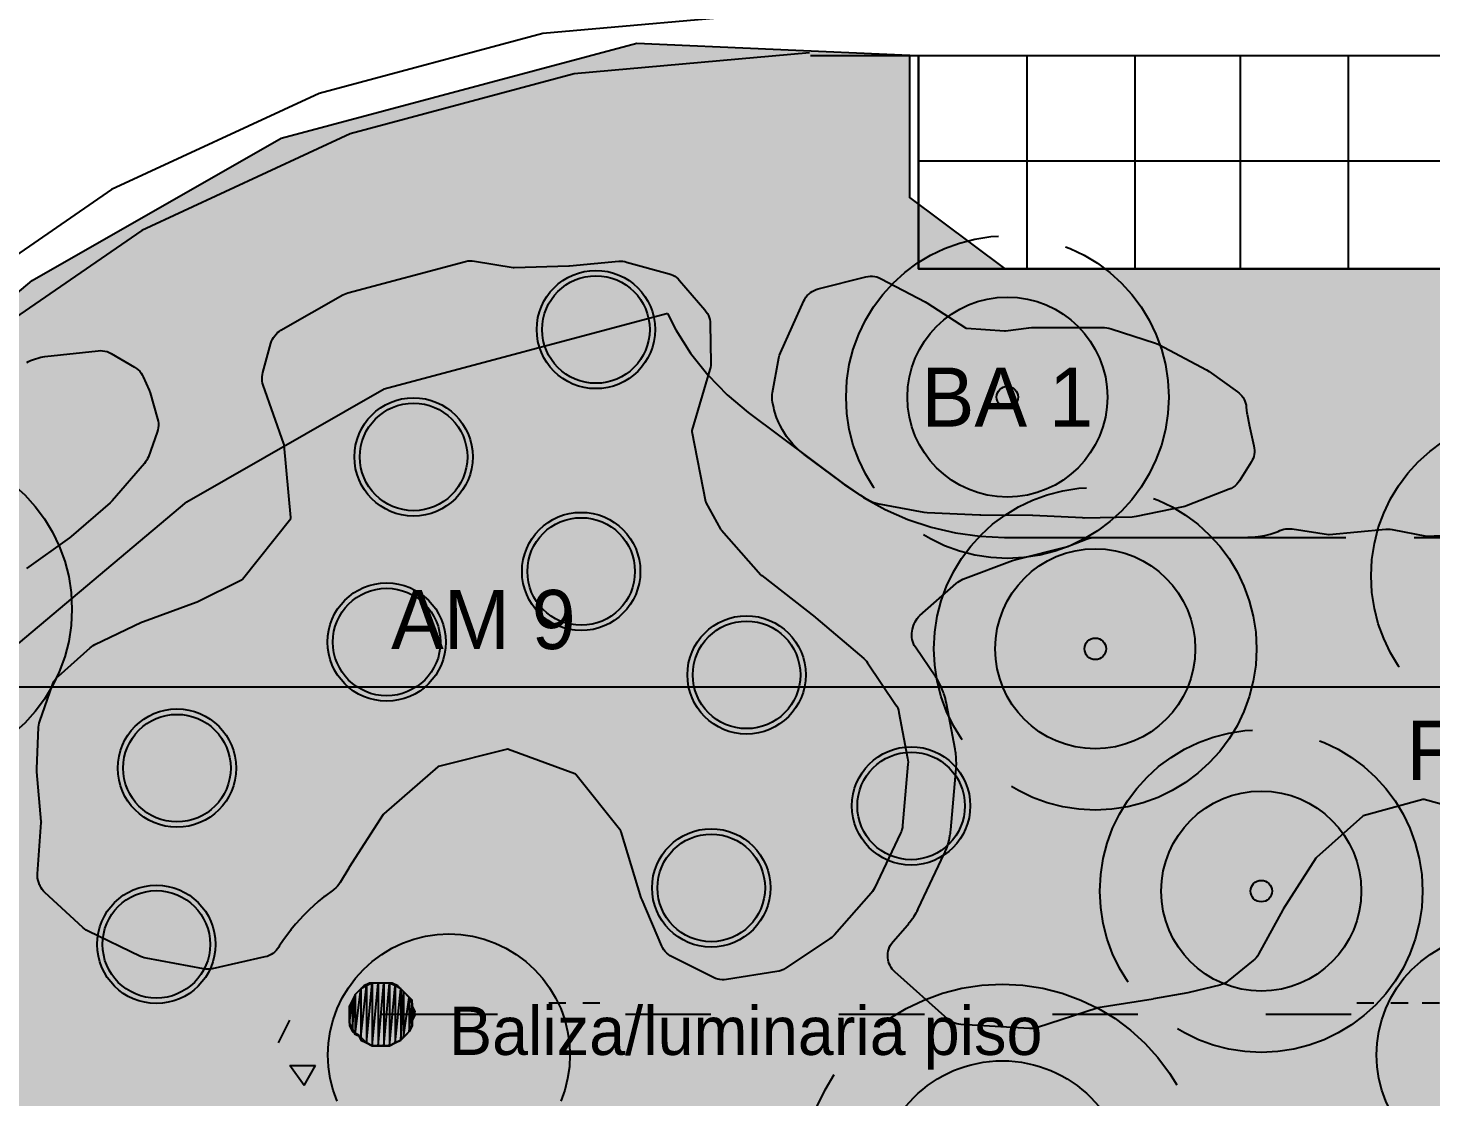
# Model space of a CAD drawing. Header units: metres. Extents: x 1 to 213, y 1 to 147.
# Drawn here: x 75.43 to 80.65, y 50.14 to 54.12 of the extents above; entities that cross this region are included whole.
import ezdxf
from ezdxf.enums import TextEntityAlignment as Align

# ---------------------------------------------------------------- set-up
doc = ezdxf.new("R2010")
doc.units = ezdxf.units.M
doc.linetypes.add('DASHED', pattern=[1.524, 1.27, -0.254])
for name, color, linetype in [('00-BASE-ARQUITECTURA', 8, 'Continuous'), ('PJ-ARBUSTOS', 82, 'Continuous'), ('PJ-COPA-ADULTA', 8, 'DASHED'), ('PJ-ETIQUETAS', 7, 'Continuous'), ('PJ-GRAVILLA', 42, 'Continuous'), ('PJ-HERBACEAS', 212, 'Continuous'), ('PJ-LIMITE-JARDIN', 7, 'Continuous'), ('PJ-MASAS', 92, 'Continuous'), ('PJ-MASAS-RELLENO', 92, 'Continuous'), ('PJ-PROTEGIDO', 30, 'DASHED'), ('PJ-RIEGO-SECTORES', 5, 'Continuous'), ('PJ-VISIBILIDAD', 1, 'DASHED')]:
    doc.layers.add(name, color=color, linetype=linetype)

# ---------------------------------------------------------------- blocks, each defined once
blk = doc.blocks.new('PJ_SC')
for radius in [0.465, 0.04]:
    blk.add_circle((0, 0), radius)
at = {"flags": 1}
for tag, p, height in [('CODIGO', (0.15, 0.15), 0.2), ('ESPECIE', (0.15, -0.1), 0.15), ('ZONA', (0.15, -0.3), 0.15)]:
    blk.add_attdef(tag, p, '', height=height, dxfattribs=at)
blk = doc.blocks.new('PJ_AM')
blk.add_circle((0, 0), 0.22)
at = {"flags": 1}
for tag, p, height in [('CODIGO', (0.15, 0.15), 0.2), ('ESPECIE', (0.15, -0.1), 0.15), ('ZONA', (0.15, -0.3), 0.15)]:
    blk.add_attdef(tag, p, '', height=height, dxfattribs=at)
blk = doc.blocks.new('PJ_FL')
for radius in [0.372, 0.04]:
    blk.add_circle((0, 0), radius)
at = {"flags": 1}
for tag, p, height in [('CODIGO', (0.15, 0.15), 0.2), ('ESPECIE', (0.15, -0.1), 0.15), ('ZONA', (0.15, -0.3), 0.15)]:
    blk.add_attdef(tag, p, '', height=height, dxfattribs=at)
blk = doc.blocks.new('PJ_BA')
for radius in [0.372, 0.04]:
    blk.add_circle((0, 0), radius)
at = {"flags": 1}
for tag, p, height in [('CODIGO', (0.15, 0.15), 0.2), ('ESPECIE', (0.15, -0.1), 0.15), ('ZONA', (0.15, -0.3), 0.15)]:
    blk.add_attdef(tag, p, '', height=height, dxfattribs=at)

msp = doc.modelspace()

# ---------------------------------------------------------------- hatches: boundary and pattern name
at = {"layer": 'PJ-GRAVILLA'}
h = msp.add_hatch(dxfattribs=at)
h.set_pattern_fill('GRAVEL', scale=0.03)
h.paths.add_polyline_path([(77.6993, 54.0632), (78.7135, 54.0191), (78.7135, 53.4899), (79.0663, 53.2253), (90.7961, 53.2253), (91.1489, 53.4899), (91.1489, 54.0191), (92.1631, 54.0632), (94.1034, 54.0632), (95.6468, 53.6663), (97.0579, 52.6962), (98.1163, 51.3291), (101.2913, 42.642), (101.0708, 42.4656), (70.5996, 42.4656), (70.5555, 42.8184), (70.8201, 43.568), (73.8187, 51.3732), (74.6125, 52.4757), (75.4503, 53.1812), (76.3764, 53.7104), (77.6993, 54.0632)])
at = {"layer": 'PJ-MASAS-RELLENO'}
for points in [[(75.4974, 50.904), (75.4921, 50.9095), (75.4872, 50.9154), (75.483, 50.9218), (75.4794, 50.9285), (75.4771, 50.9333), (75.474, 50.941), (75.4717, 50.9489), (75.4702, 50.957), (75.4695, 50.9652), (75.4697, 50.9734), (75.4838, 51.165), (75.4839, 51.1666), (75.4838, 51.1682), (75.4676, 51.3535), (75.4674, 51.3637), (75.4738, 51.5187), (75.4745, 51.5266), (75.476, 51.5344), (75.4782, 51.5419), (75.5254, 51.6762), (75.5284, 51.6837), (75.5322, 51.6908), (75.5367, 51.6975), (75.5419, 51.7038), (75.5477, 51.7094), (75.665, 51.8138), (75.6707, 51.8185), (75.6769, 51.8226), (75.6835, 51.8261), (75.8567, 51.9095), (75.864, 51.9126), (76.0593, 51.9837), (76.0633, 51.9854), (76.2286, 52.0671), (76.2305, 52.0682), (76.232, 52.0698), (76.4114, 52.2957), (76.4125, 52.2972), (76.4124, 52.2991), (76.3872, 52.5682), (76.3868, 52.5706), (76.3861, 52.573), (76.3094, 52.7908), (76.3071, 52.7986), (76.3056, 52.8065), (76.3049, 52.8146), (76.305, 52.8227), (76.306, 52.8308), (76.3077, 52.8387), (76.3379, 52.9476), (76.3403, 52.955), (76.3435, 52.9622), (76.3473, 52.969), (76.3518, 52.9754), (76.3569, 52.9813), (76.3626, 52.9867), (76.3687, 52.9915), (76.3753, 52.9957), (76.6049, 53.1269), (76.6111, 53.1301), (76.6174, 53.1327), (76.624, 53.1348), (77.0615, 53.2514), (77.0698, 53.2532), (77.0782, 53.254), (77.0867, 53.254), (77.0951, 53.2531), (77.2383, 53.2294), (77.2402, 53.2292), (77.2422, 53.2292), (77.4455, 53.235), (77.448, 53.2352), (77.6323, 53.252), (77.6395, 53.2523), (77.6467, 53.252), (77.6539, 53.251), (77.6609, 53.2494), (77.8186, 53.2057), (77.826, 53.2032), (77.8332, 53.2), (77.84, 53.1962), (77.8465, 53.1916), (77.8524, 53.1865), (77.8578, 53.1808), (77.9523, 53.071), (77.9572, 53.0647), (77.9614, 53.058), (77.965, 53.0509), (77.9678, 53.0434), (77.9699, 53.0358), (77.9712, 53.0279), (77.9717, 53.02), (77.9738, 52.8728), (77.9735, 52.8647), (77.9724, 52.8568), (77.9705, 52.849), (77.9037, 52.6228), (77.9032, 52.6209), (77.9035, 52.619), (77.9544, 52.3587), (77.9549, 52.3567), (77.9559, 52.3548), (78.0106, 52.2558), (78.0118, 52.2539), (78.0132, 52.2522), (78.1606, 52.0857), (78.1619, 52.0844), (78.1633, 52.0832), (78.362, 51.9288), (78.3648, 51.9265), (78.5429, 51.7747), (78.5482, 51.7697), (78.553, 51.7643), (78.5573, 51.7585), (78.6614, 51.604), (78.6656, 51.5971), (78.6691, 51.5897), (78.6718, 51.5821), (78.6737, 51.5742), (78.7061, 51.4034), (78.7071, 51.3962), (78.7075, 51.3889), (78.7072, 51.3816), (78.6875, 51.1529), (78.6865, 51.1458), (78.685, 51.1389), (78.6828, 51.1321), (78.68, 51.1255), (78.5825, 50.9203), (78.579, 50.9138), (78.5749, 50.9076), (78.5703, 50.9018), (78.434, 50.7468), (78.4292, 50.7418), (78.4239, 50.7371), (78.4182, 50.733), (78.2514, 50.6223), (78.244, 50.6179), (78.2361, 50.6144), (78.2279, 50.6117), (78.2195, 50.6099), (78.0322, 50.5807), (78.024, 50.5799), (78.0158, 50.5799), (78.0076, 50.5807), (77.9996, 50.5824), (77.9918, 50.5848), (77.9842, 50.5881), (77.8299, 50.6648), (77.8229, 50.6688), (77.8163, 50.6734), (77.8102, 50.6786), (77.8047, 50.6845), (77.7998, 50.6908), (77.7955, 50.6977), (77.792, 50.7049), (77.7182, 50.8765), (77.7152, 50.8848), (77.6405, 51.1299), (77.6398, 51.1316), (77.6388, 51.1331), (77.4715, 51.3435), (77.4703, 51.3449), (77.4686, 51.3456), (77.2211, 51.4366), (77.2193, 51.4372), (77.2173, 51.4368), (76.9613, 51.3729), (76.9596, 51.3724), (76.9581, 51.3712), (76.7579, 51.197), (76.7565, 51.1957), (76.7554, 51.1941), (76.6281, 50.996), (76.6273, 50.9947), (76.5955, 50.9409), (76.5909, 50.9338), (76.5854, 50.9273), (76.5794, 50.9213), (76.5727, 50.9161), (76.5705, 50.9145), (76.5366, 50.8894), (76.5351, 50.8882), (76.5138, 50.8708), (76.5123, 50.8695), (76.4811, 50.8411), (76.4796, 50.8398), (76.4602, 50.8204), (76.4589, 50.8189), (76.4305, 50.7877), (76.4292, 50.7862), (76.4118, 50.7649), (76.4106, 50.7634), (76.3855, 50.7295), (76.3843, 50.7279), (76.3691, 50.7051), (76.368, 50.7034), (76.3668, 50.7014), (76.3623, 50.6947), (76.3571, 50.6885), (76.3514, 50.6828), (76.345, 50.6777), (76.3382, 50.6733), (76.331, 50.6696), (76.3234, 50.6666), (76.3156, 50.6645), (76.119, 50.6207), (76.1111, 50.6193), (76.103, 50.6188), (76.095, 50.6191), (76.087, 50.6201), (75.8733, 50.6599), (75.8665, 50.6615), (75.8598, 50.6637), (75.8533, 50.6664), (75.6578, 50.7605), (75.6508, 50.7643), (75.6442, 50.7688), (75.6381, 50.7739), (75.4974, 50.904)], [(78.5506, 53.1943), (78.5588, 53.1959), (78.5672, 53.1967), (78.5756, 53.1965), (78.5839, 53.1955), (78.5921, 53.1937), (78.6001, 53.191), (78.6077, 53.1874), (78.7716, 53.1007), (78.7775, 53.0973), (78.9217, 53.0044), (78.9234, 53.0034), (78.9254, 53.0032), (79.0658, 52.9929), (79.0679, 52.9928), (79.0699, 52.993), (79.1565, 53.0046), (79.1671, 53.0053), (79.4383, 53.0053), (79.4467, 53.0049), (79.455, 53.0036), (79.4631, 53.0014), (79.628, 52.9476), (79.6343, 52.9453), (79.6405, 52.9423), (79.8183, 52.8486), (79.8279, 52.8427), (79.933, 52.7668), (79.9389, 52.7621), (79.9443, 52.7569), (79.9492, 52.7512), (79.9536, 52.745), (79.9573, 52.7385), (79.9605, 52.7316), (79.9629, 52.7245), (79.9647, 52.7171), (79.9658, 52.7097), (79.9679, 52.6876), (79.9685, 52.6838), (79.976, 52.6454), (79.9763, 52.6443), (79.9942, 52.5652), (79.9956, 52.5575), (79.9961, 52.5497), (79.996, 52.5418), (79.995, 52.534), (79.9933, 52.5264), (79.9909, 52.5189), (79.9877, 52.5118), (79.9839, 52.5049), (79.9405, 52.4358), (79.9356, 52.4289), (79.93, 52.4225), (79.9237, 52.4168), (79.9169, 52.4117), (79.9096, 52.4074), (79.9019, 52.4039), (79.7439, 52.3421), (79.7375, 52.3399), (79.7309, 52.3382), (79.5559, 52.3022), (79.5487, 52.3011), (79.5413, 52.3006), (79.3627, 52.2972), (79.357, 52.2973), (79.1719, 52.307), (79.17, 52.307), (78.9783, 52.3076), (78.9749, 52.3077), (78.7785, 52.3165), (78.7675, 52.3177), (78.5936, 52.3499), (78.5852, 52.3519), (78.5771, 52.3549), (78.5694, 52.3586), (78.5559, 52.366), (78.5528, 52.3679), (78.5324, 52.3804), (78.5293, 52.3824), (78.4727, 52.4209), (78.4712, 52.422), (78.4615, 52.4289), (78.46, 52.43), (78.3214, 52.534), (78.3183, 52.5364), (78.3003, 52.5514), (78.2945, 52.5566), (78.2794, 52.5719), (78.2742, 52.5777), (78.2607, 52.5943), (78.256, 52.6006), (78.2442, 52.6185), (78.2402, 52.6252), (78.2301, 52.6442), (78.2268, 52.6512), (78.2186, 52.6711), (78.216, 52.6784), (78.2098, 52.699), (78.2079, 52.7066), (78.2038, 52.7276), (78.2026, 52.7354), (78.202, 52.7415), (78.2017, 52.7489), (78.202, 52.7564), (78.203, 52.7637), (78.2269, 52.8933), (78.2292, 52.9027), (78.2327, 52.9118), (78.3199, 53.1046), (78.3236, 53.1117), (78.3279, 53.1184), (78.3329, 53.1246), (78.3384, 53.1303), (78.3446, 53.1354), (78.3511, 53.1399), (78.3581, 53.1437), (78.3655, 53.1468), (78.3731, 53.1492), (78.5506, 53.1943)], [(74.3953, 51.4461), (74.3921, 51.453), (74.3895, 51.4601), (74.3877, 51.4674), (74.3865, 51.4749), (74.3861, 51.4824), (74.3863, 51.49), (74.3873, 51.4975), (74.389, 51.5049), (74.3914, 51.5121), (74.3944, 51.519), (74.4596, 51.65), (74.4633, 51.6565), (74.4675, 51.6627), (74.5845, 51.8165), (74.585, 51.8173), (74.7016, 51.9786), (74.7025, 51.9799), (74.7033, 51.9814), (74.7927, 52.162), (74.7934, 52.1634), (74.883, 52.3636), (74.8856, 52.3688), (74.9265, 52.4451), (74.9304, 52.4516), (74.9349, 52.4577), (74.9399, 52.4634), (74.9455, 52.4685), (75.423, 52.8706), (75.4295, 52.8756), (75.4365, 52.8798), (75.4438, 52.8833), (75.4515, 52.886), (75.4818, 52.8952), (75.489, 52.897), (75.4963, 52.8981), (75.6948, 52.9196), (75.7033, 52.9201), (75.7117, 52.9196), (75.7201, 52.9183), (75.7283, 52.9161), (75.7362, 52.913), (75.7438, 52.9091), (75.8304, 52.8585), (75.8373, 52.8539), (75.8438, 52.8487), (75.8497, 52.8428), (75.8549, 52.8363), (75.8594, 52.8293), (75.8632, 52.8218), (75.8849, 52.7727), (75.8886, 52.7626), (75.9165, 52.666), (75.9184, 52.6578), (75.9195, 52.6495), (75.9196, 52.6412), (75.9189, 52.6328), (75.9174, 52.6246), (75.9149, 52.6166), (75.882, 52.5253), (75.8792, 52.5185), (75.8758, 52.5121), (75.8718, 52.506), (75.8673, 52.5002), (75.7479, 52.3615), (75.7439, 52.3571), (75.7395, 52.3531), (75.5945, 52.2279), (75.5887, 52.2234), (75.4287, 52.109), (75.4265, 52.1073), (75.2739, 51.981), (75.2727, 51.9799), (75.2717, 51.9784), (75.1629, 51.7933), (75.1619, 51.7915), (75.1614, 51.7895), (75.1138, 51.58), (75.1135, 51.5785), (75.1133, 51.5769), (75.1065, 51.4712), (75.1057, 51.4638), (75.1041, 51.4565), (75.102, 51.4494), (75.0991, 51.4425), (75.0956, 51.4359), (75.0916, 51.4297), (75.0703, 51.4001), (75.0692, 51.3985), (75.067, 51.3952), (75.0661, 51.3935), (75.0687, 51.3907), (75.0687, 51.3907), (75.0688, 51.3905), (75.0739, 51.3844), (75.0783, 51.3777), (75.082, 51.3707), (75.085, 51.3633), (75.0873, 51.3556), (75.0888, 51.3478), (75.0895, 51.3398), (75.0894, 51.3318), (75.0885, 51.3239), (75.06, 51.1496), (75.0583, 51.1418), (75.0559, 51.1343), (75.0527, 51.127), (75.0489, 51.1201), (75.0443, 51.1136), (75.0392, 51.1076), (75.0335, 51.1021), (75.0272, 51.0972), (75.0205, 51.093), (75.0135, 51.0894), (74.8276, 51.0069), (74.82, 51.004), (74.8122, 51.0018), (74.8042, 51.0005), (74.7961, 51), (74.788, 51.0003), (74.78, 51.0014), (74.7721, 51.0034), (74.7645, 51.0061), (74.7464, 51.0136), (74.7446, 51.0143), (74.7198, 51.0231), (74.7126, 51.0261), (74.7058, 51.0298), (74.6993, 51.0341), (74.6933, 51.039), (74.6877, 51.0445), (74.6828, 51.0504), (74.6784, 51.0569), (74.6747, 51.0637), (74.6717, 51.0709), (74.5698, 51.348), (74.5691, 51.3497), (74.5672, 51.3497), (74.4991, 51.3469), (74.4909, 51.347), (74.4828, 51.3479), (74.4748, 51.3497), (74.467, 51.3522), (74.4595, 51.3556), (74.4524, 51.3597), (74.4457, 51.3645), (74.4396, 51.3699), (74.4341, 51.376), (74.4292, 51.3825), (74.425, 51.3896), (74.3953, 51.4461)], [(78.7282, 51.8968), (78.7306, 51.904), (78.7337, 51.9109), (78.7374, 51.9174), (78.7417, 51.9236), (78.7466, 51.9294), (78.752, 51.9347), (78.8868, 52.0542), (78.8924, 52.0587), (78.8984, 52.0628), (78.9048, 52.0662), (78.9114, 52.0691), (79.0959, 52.1391), (79.1048, 52.1419), (79.302, 52.1914), (79.307, 52.1931), (79.3739, 52.2197), (79.381, 52.2221), (79.3884, 52.2239), (79.3959, 52.225), (79.4034, 52.2253), (79.9708, 52.2253), (79.9727, 52.2254), (79.9982, 52.2266), (80.0019, 52.2269), (80.0263, 52.2304), (80.03, 52.2311), (80.0539, 52.2369), (80.0576, 52.238), (80.0808, 52.246), (80.0843, 52.2474), (80.0909, 52.2503), (80.098, 52.2532), (80.1054, 52.2553), (80.113, 52.2567), (80.1206, 52.2574), (80.1283, 52.2574), (80.136, 52.2566), (80.2709, 52.236), (80.2725, 52.2359), (80.2741, 52.236), (80.4849, 52.256), (80.4926, 52.2563), (80.5004, 52.256), (80.5081, 52.2548), (80.6364, 52.2293), (80.638, 52.2291), (80.6397, 52.2291), (80.7863, 52.2372), (80.7882, 52.2374), (80.7899, 52.238), (80.9876, 52.3066), (80.9906, 52.3078), (81.1851, 52.3935), (81.1954, 52.3973), (81.3824, 52.4506), (81.3911, 52.4525), (81.4001, 52.4535), (81.5877, 52.4633), (81.5964, 52.4633), (81.7865, 52.4525), (81.795, 52.4516), (81.9709, 52.4225), (81.9782, 52.4209), (81.9854, 52.4186), (82.1814, 52.3464), (82.1829, 52.346), (82.1844, 52.3456), (82.2649, 52.3295), (82.2722, 52.3277), (82.2792, 52.3252), (82.286, 52.3221), (82.2924, 52.3183), (82.2985, 52.314), (82.3042, 52.3092), (82.3074, 52.3061), (82.3261, 52.2901), (82.3291, 52.2877), (82.3492, 52.2735), (82.3523, 52.2715), (82.3737, 52.2592), (82.3771, 52.2575), (82.3995, 52.2474), (82.403, 52.246), (82.4262, 52.238), (82.4299, 52.2369), (82.4538, 52.2311), (82.4575, 52.2304), (82.4819, 52.2269), (82.4856, 52.2266), (82.5111, 52.2254), (82.513, 52.2253), (82.9196, 52.2253), (82.9272, 52.225), (82.9348, 52.2239), (82.9423, 52.222), (82.9495, 52.2195), (82.9565, 52.2163), (82.9631, 52.2124), (82.9694, 52.2079), (82.9751, 52.2029), (82.9804, 52.1973), (82.9851, 52.1912), (82.9892, 52.1847), (82.9927, 52.1779), (82.9954, 52.1707), (83.0625, 51.9704), (83.0645, 51.963), (83.0659, 51.9555), (83.0665, 51.9479), (83.0665, 51.9403), (83.0656, 51.9327), (83.0641, 51.9252), (83.0139, 51.7283), (83.0118, 51.7214), (83.0091, 51.7147), (83.0058, 51.7082), (83.0019, 51.7021), (82.9155, 51.5789), (82.9141, 51.5767), (82.8524, 51.4751), (82.8521, 51.4745), (82.7677, 51.3301), (82.7661, 51.3275), (82.6574, 51.1567), (82.6507, 51.1477), (82.5275, 51.0036), (82.5221, 50.9979), (82.5161, 50.9927), (82.3664, 50.875), (82.3618, 50.8716), (82.2168, 50.7737), (82.2095, 50.7693), (82.0731, 50.6969), (82.0644, 50.6929), (81.8946, 50.6273), (81.886, 50.6245), (81.8772, 50.6228), (81.8683, 50.622), (81.6335, 50.6145), (81.6263, 50.6146), (81.6192, 50.6153), (81.6122, 50.6166), (81.6054, 50.6186), (81.6042, 50.619), (81.5971, 50.6218), (81.5904, 50.6252), (81.584, 50.6292), (81.578, 50.6338), (81.5725, 50.6389), (81.5675, 50.6446), (81.563, 50.6506), (81.5591, 50.6571), (81.5546, 50.6655), (81.5537, 50.6672), (81.532, 50.7034), (81.5309, 50.7051), (81.5157, 50.7279), (81.5145, 50.7295), (81.4894, 50.7634), (81.4882, 50.7649), (81.4708, 50.7862), (81.4695, 50.7877), (81.4411, 50.8189), (81.4398, 50.8204), (81.4204, 50.8398), (81.4189, 50.8411), (81.3877, 50.8695), (81.3862, 50.8708), (81.3649, 50.8882), (81.3634, 50.8894), (81.3295, 50.9145), (81.3279, 50.9157), (81.3051, 50.9309), (81.3034, 50.932), (81.2672, 50.9537), (81.2655, 50.9546), (81.2413, 50.9676), (81.2395, 50.9685), (81.2014, 50.9865), (81.1996, 50.9873), (81.1742, 50.9978), (81.1724, 50.9985), (81.1326, 51.0128), (81.1308, 51.0134), (81.1045, 51.0213), (81.1026, 51.0219), (81.0616, 51.0321), (81.0597, 51.0326), (81.0491, 51.0347), (81.0411, 51.0367), (81.0334, 51.0395), (81.026, 51.0431), (81.019, 51.0475), (81.0125, 51.0526), (80.8591, 51.1849), (80.8578, 51.186), (80.8561, 51.1865), (80.6267, 51.2499), (80.6246, 51.2504), (80.6225, 51.2499), (80.4006, 51.1891), (80.3988, 51.1885), (80.3974, 51.1874), (80.227, 51.0344), (80.2258, 51.0332), (80.2248, 51.0317), (80.1028, 50.8426), (80.1013, 50.8401), (80.0112, 50.6746), (80.0072, 50.6679), (80.0025, 50.6617), (79.9972, 50.6559), (79.9914, 50.6507), (79.8985, 50.5753), (79.8928, 50.5711), (79.8868, 50.5674), (79.8804, 50.5642), (79.8739, 50.5617), (79.8671, 50.5597), (79.7529, 50.5318), (79.7478, 50.5308), (79.6206, 50.5083), (79.6194, 50.5081), (79.4138, 50.475), (79.4122, 50.4747), (79.4107, 50.4743), (79.1885, 50.4018), (79.1813, 50.3998), (79.1739, 50.3985), (79.1664, 50.3979), (79.159, 50.3979), (78.9036, 50.4132), (78.896, 50.414), (78.8885, 50.4155), (78.8812, 50.4178), (78.8741, 50.4207), (78.8673, 50.4243), (78.861, 50.4286), (78.855, 50.4334), (78.6588, 50.6089), (78.6536, 50.6141), (78.6488, 50.6197), (78.6446, 50.6257), (78.6409, 50.6322), (78.6379, 50.6389), (78.6354, 50.6459), (78.6337, 50.653), (78.6335, 50.6538), (78.6324, 50.6618), (78.632, 50.67), (78.6325, 50.6781), (78.6338, 50.6861), (78.6359, 50.694), (78.6388, 50.7016), (78.6425, 50.7088), (78.6469, 50.7157), (78.6519, 50.7221), (78.7052, 50.7826), (78.7058, 50.7833), (78.7106, 50.789), (78.7111, 50.7897), (78.7149, 50.7944), (78.716, 50.7959), (78.7247, 50.8078), (78.7258, 50.8094), (78.7288, 50.814), (78.7298, 50.8156), (78.7374, 50.8283), (78.7383, 50.8299), (78.7411, 50.8352), (78.7415, 50.836), (78.7449, 50.8426), (78.7453, 50.8435), (78.8424, 51.0478), (78.8428, 51.0486), (78.8457, 51.0551), (78.846, 51.0559), (78.8483, 51.0613), (78.849, 51.063), (78.8539, 51.0764), (78.8545, 51.0781), (78.8561, 51.0832), (78.8566, 51.0849), (78.8604, 51.0987), (78.8608, 51.1004), (78.862, 51.1057), (78.8623, 51.1074), (78.8648, 51.1215), (78.8651, 51.1233), (78.8659, 51.129), (78.866, 51.1299), (78.8667, 51.137), (78.8668, 51.1379), (78.8865, 51.3657), (78.8865, 51.3666), (78.887, 51.3739), (78.887, 51.3748), (78.8873, 51.3807), (78.8873, 51.3826), (78.8872, 51.3971), (78.8872, 51.3989), (78.8869, 51.4044), (78.8868, 51.4062), (78.8854, 51.4207), (78.8852, 51.4225), (78.8843, 51.4284), (78.8842, 51.4293), (78.883, 51.4365), (78.8828, 51.4374), (78.8507, 51.6072), (78.8505, 51.6082), (78.8487, 51.6161), (78.8485, 51.6171), (78.847, 51.6235), (78.8464, 51.6255), (78.8418, 51.641), (78.8412, 51.643), (78.8392, 51.6487), (78.8384, 51.6506), (78.8323, 51.6656), (78.8315, 51.6674), (78.8289, 51.6729), (78.8279, 51.6748), (78.8203, 51.6891), (78.8193, 51.6908), (78.8159, 51.6965), (78.8154, 51.6973), (78.811, 51.7042), (78.8104, 51.705), (78.735, 51.817), (78.7309, 51.8236), (78.7276, 51.8306), (78.7249, 51.8379), (78.723, 51.8454), (78.7218, 51.8531), (78.7213, 51.8608), (78.7216, 51.8686), (78.7226, 51.8762), (78.7244, 51.8838), (78.7282, 51.8968)]]:
    msp.add_hatch(color=7, dxfattribs=at).paths.add_polyline_path(points)

# ---------------------------------------------------------------- linework, layer by layer
at = {"layer": '00-BASE-ARQUITECTURA'}
for points in [[(88.5472, 53.6469), (88.5472, 51.6678), (74.3867, 51.6678), (72.8415, 46.7254), (52.1511, 46.7254), (52.1511, 98.3297), (67.7827, 98.3297)], [(78.2231, 54.1761), (77.3493, 54.0994), (76.5178, 53.8765), (75.7444, 53.5185), (75.045, 53.0363), (74.4354, 52.4407), (73.9315, 51.7427), (73.5492, 50.9532)], [(78.3415, 54.0279), (77.466, 53.9498), (76.6327, 53.726), (75.8575, 53.3672), (75.1561, 52.8844), (74.5443, 52.2883), (74.0378, 51.5899), (73.6524, 50.7999)], [(78.3449, 54.0173), (93.6166, 54.0173)], [(78.747, 54.0173), (78.747, 53.2236)], [(79.1492, 54.0173), (79.1492, 53.2236)], [(79.5513, 54.0173), (79.5513, 53.2236)], [(79.9429, 54.0173), (79.9429, 53.2236)], [(80.3451, 54.0173), (80.3451, 53.2236)], [(78.747, 53.6257), (80.9484, 53.6257)], [(78.747, 53.2236), (83.9434, 53.2236)], [(76.7468, 50.5671), (76.7256, 50.5671), (76.7044, 50.5671), (76.6833, 50.5566), (76.6621, 50.5354), (76.6515, 50.5248), (76.6409, 50.5036), (76.6304, 50.4825), (76.6304, 50.4613), (76.6304, 50.4401), (76.6304, 50.4084), (76.6409, 50.3872), (76.6621, 50.3766), (76.6727, 50.3555), (76.6938, 50.3449), (76.715, 50.3343), (76.7362, 50.3343), (76.7574, 50.3343), (76.7785, 50.3343), (76.7997, 50.3449), (76.8209, 50.3555), (76.842, 50.3766), (76.8526, 50.3872), (76.8632, 50.4084), (76.8632, 50.4401), (76.8738, 50.4613), (76.8632, 50.4825), (76.8632, 50.5036), (76.842, 50.5248), (76.8314, 50.5354), (76.8103, 50.5566), (76.7891, 50.5671), (76.7679, 50.5671), (76.7468, 50.5671)], [(76.6938, 50.5566), (76.6938, 50.3449), (76.715, 50.5671), (76.6938, 50.5566)], [(76.6938, 50.3449), (76.715, 50.5671), (76.715, 50.3343), (76.6938, 50.3449)], [(76.715, 50.5671), (76.715, 50.3343), (76.7362, 50.5671), (76.715, 50.5671)], [(76.715, 50.3343), (76.7362, 50.5671), (76.7362, 50.3343), (76.715, 50.3343)], [(76.7362, 50.5671), (76.7362, 50.3343), (76.7574, 50.5671), (76.7362, 50.5671)], [(76.7362, 50.3343), (76.7574, 50.5671), (76.7574, 50.3343), (76.7362, 50.3343)], [(76.7574, 50.5671), (76.7574, 50.3343), (76.7785, 50.5671), (76.7574, 50.5671)], [(76.7574, 50.3343), (76.7785, 50.5671), (76.7785, 50.3343), (76.7574, 50.3343)], [(76.7785, 50.5671), (76.7785, 50.3343), (76.7997, 50.5566), (76.7785, 50.5671)], [(76.6409, 50.5036), (76.6409, 50.3978), (76.6515, 50.5248), (76.6409, 50.5036)], [(76.6409, 50.3978), (76.6515, 50.5248), (76.6515, 50.3766), (76.6409, 50.3978)], [(76.6515, 50.5248), (76.6515, 50.3766), (76.6727, 50.546), (76.6515, 50.5248)], [(76.6515, 50.3766), (76.6727, 50.546), (76.6727, 50.3661), (76.6515, 50.3766)], [(76.6727, 50.546), (76.6727, 50.3661), (76.6938, 50.5566), (76.6727, 50.546)], [(76.6727, 50.3661), (76.6938, 50.5566), (76.6938, 50.3449), (76.6727, 50.3661)], [(76.7785, 50.3343), (76.7997, 50.5566), (76.7997, 50.3449), (76.7785, 50.3343)], [(76.7997, 50.5566), (76.7997, 50.3449), (76.8209, 50.546), (76.7997, 50.5566)], [(76.7997, 50.3449), (76.8209, 50.546), (76.8209, 50.3555), (76.7997, 50.3449)], [(76.8209, 50.546), (76.8209, 50.3555), (76.8314, 50.5354), (76.8209, 50.546)], [(76.8209, 50.3555), (76.8314, 50.5354), (76.8314, 50.3661), (76.8209, 50.3555)], [(76.8314, 50.5354), (76.8314, 50.3661), (76.8526, 50.5142), (76.8314, 50.5354)], [(76.8314, 50.3661), (76.8526, 50.5142), (76.8526, 50.3872), (76.8314, 50.3661)], [(76.8526, 50.5142), (76.8526, 50.3872), (76.8632, 50.4931), (76.8526, 50.5142)], [(76.6304, 50.4825), (76.6304, 50.419), (76.6409, 50.5036), (76.6304, 50.4825)], [(76.6304, 50.419), (76.6409, 50.5036), (76.6409, 50.3978), (76.6304, 50.419)], [(76.6304, 50.4613), (76.6304, 50.4401), (76.6304, 50.4825), (76.6304, 50.4613)], [(76.6304, 50.4401), (76.6304, 50.4825), (76.6304, 50.419), (76.6304, 50.4401)], [(76.8526, 50.3872), (76.8632, 50.4931), (76.8632, 50.4084), (76.8526, 50.3872)], [(76.8632, 50.4084), (76.8632, 50.4931), (76.8632, 50.4719), (76.8632, 50.4084)], [(76.8632, 50.4084), (76.8632, 50.4296), (76.8632, 50.4719), (76.8632, 50.4084)], [(76.8632, 50.4296), (76.8632, 50.4719), (76.8738, 50.4507), (76.8632, 50.4296)], [(77.4347, 50.4931), (77.3712, 50.4931)], [(77.5617, 50.4931), (77.4982, 50.4931)], [(80.4404, 50.4931), (80.3768, 50.4931)], [(80.5674, 50.4931), (80.5039, 50.4931)], [(80.6838, 50.4931), (80.6203, 50.4931)], [(76.3658, 50.3449), (76.4081, 50.4296)], [(77.1807, 50.4507), (76.7468, 50.4507)], [(77.9744, 50.4507), (77.6569, 50.4507)], [(78.7682, 50.4507), (78.4507, 50.4507)], [(79.5619, 50.4507), (79.2444, 50.4507)], [(80.3557, 50.4507), (80.0382, 50.4507)], [(76.461, 50.1861), (76.4081, 50.2602)], [(76.4081, 50.2602), (76.5034, 50.2602)], [(76.461, 50.1861), (76.5034, 50.2602)]]:
    msp.add_lwpolyline(points, dxfattribs=at)
msp.add_lwpolyline([(83.9434, 54.0173), (83.9434, 53.2236), (78.747, 53.2236), (78.747, 54.0173)], close=True, dxfattribs=at)
at = {"layer": 'PJ-COPA-ADULTA'}
for centre, radius in [((79.077, 52.747), 0.6), ((77.5467, 52.9983), 0.2), ((76.8684, 52.5244), 0.2), ((81.0298, 52.082), 0.6), ((74.9979, 51.9587), 0.6), ((79.4039, 51.8107), 0.6), ((77.4918, 52.0983), 0.2), ((76.7683, 51.8359), 0.2), ((78.107, 51.7138), 0.2), ((75.9884, 51.3668), 0.2), ((80.0214, 50.9094), 0.6), ((78.719, 51.2263), 0.2), ((77.9756, 50.9213), 0.2), ((75.9117, 50.7113), 0.2), ((79.0582, 49.8132), 0.75)]:
    msp.add_circle(centre, radius, dxfattribs=at)
at = {"layer": 'PJ-LIMITE-JARDIN'}
msp.add_lwpolyline([(77.6993, 54.0632), (78.7135, 54.0191), (78.7135, 53.4899), (79.0663, 53.2253), (90.7961, 53.2253), (91.1489, 53.4899), (91.1489, 54.0191), (92.1631, 54.0632), (94.1034, 54.0632), (95.6468, 53.6663), (97.0579, 52.6962), (98.1163, 51.3291), (101.2913, 42.642), (101.0708, 42.4656), (70.5996, 42.4656), (70.5555, 42.8184), (70.8201, 43.568), (73.8187, 51.3732), (74.6125, 52.4757), (75.4503, 53.1812), (76.3764, 53.7104), (77.6993, 54.0632)], close=True, dxfattribs=at)
at = {"layer": 'PJ-MASAS'}
for points in [[(75.4974, 50.904), (75.4921, 50.9095), (75.4872, 50.9154), (75.483, 50.9218), (75.4794, 50.9285), (75.4771, 50.9333), (75.474, 50.941), (75.4717, 50.9489), (75.4702, 50.957), (75.4695, 50.9652), (75.4697, 50.9734), (75.4838, 51.165), (75.4839, 51.1666), (75.4838, 51.1682), (75.4676, 51.3535), (75.4674, 51.3637), (75.4738, 51.5187), (75.4745, 51.5266), (75.476, 51.5344), (75.4782, 51.5419), (75.5254, 51.6762), (75.5284, 51.6837), (75.5322, 51.6908), (75.5367, 51.6975), (75.5419, 51.7038), (75.5477, 51.7094), (75.665, 51.8138), (75.6707, 51.8185), (75.6769, 51.8226), (75.6835, 51.8261), (75.8567, 51.9095), (75.864, 51.9126), (76.0593, 51.9837), (76.0633, 51.9854), (76.2286, 52.0671), (76.2305, 52.0682), (76.232, 52.0698), (76.4114, 52.2957), (76.4125, 52.2972), (76.4124, 52.2991), (76.3872, 52.5682), (76.3868, 52.5706), (76.3861, 52.573), (76.3094, 52.7908), (76.3071, 52.7986), (76.3056, 52.8065), (76.3049, 52.8146), (76.305, 52.8227), (76.306, 52.8308), (76.3077, 52.8387), (76.3379, 52.9476), (76.3403, 52.955), (76.3435, 52.9622), (76.3473, 52.969), (76.3518, 52.9754), (76.3569, 52.9813), (76.3626, 52.9867), (76.3687, 52.9915), (76.3753, 52.9957), (76.6049, 53.1269), (76.6111, 53.1301), (76.6174, 53.1327), (76.624, 53.1348), (77.0615, 53.2514), (77.0698, 53.2532), (77.0782, 53.254), (77.0867, 53.254), (77.0951, 53.2531), (77.2383, 53.2294), (77.2402, 53.2292), (77.2422, 53.2292), (77.4455, 53.235), (77.448, 53.2352), (77.6323, 53.252), (77.6395, 53.2523), (77.6467, 53.252), (77.6539, 53.251), (77.6609, 53.2494), (77.8186, 53.2057), (77.826, 53.2032), (77.8332, 53.2), (77.84, 53.1962), (77.8465, 53.1916), (77.8524, 53.1865), (77.8578, 53.1808), (77.9523, 53.071), (77.9572, 53.0647), (77.9614, 53.058), (77.965, 53.0509), (77.9678, 53.0434), (77.9699, 53.0358), (77.9712, 53.0279), (77.9717, 53.02), (77.9738, 52.8728), (77.9735, 52.8647), (77.9724, 52.8568), (77.9705, 52.849), (77.9037, 52.6228), (77.9032, 52.6209), (77.9035, 52.619), (77.9544, 52.3587), (77.9549, 52.3567), (77.9559, 52.3548), (78.0106, 52.2558), (78.0118, 52.2539), (78.0132, 52.2522), (78.1606, 52.0857), (78.1619, 52.0844), (78.1633, 52.0832), (78.362, 51.9288), (78.3648, 51.9265), (78.5429, 51.7747), (78.5482, 51.7697), (78.553, 51.7643), (78.5573, 51.7585), (78.6614, 51.604), (78.6656, 51.5971), (78.6691, 51.5897), (78.6718, 51.5821), (78.6737, 51.5742), (78.7061, 51.4034), (78.7071, 51.3962), (78.7075, 51.3889), (78.7072, 51.3816), (78.6875, 51.1529), (78.6865, 51.1458), (78.685, 51.1389), (78.6828, 51.1321), (78.68, 51.1255), (78.5825, 50.9203), (78.579, 50.9138), (78.5749, 50.9076), (78.5703, 50.9018), (78.434, 50.7468), (78.4292, 50.7418), (78.4239, 50.7371), (78.4182, 50.733), (78.2514, 50.6223), (78.244, 50.6179), (78.2361, 50.6144), (78.2279, 50.6117), (78.2195, 50.6099), (78.0322, 50.5807), (78.024, 50.5799), (78.0158, 50.5799), (78.0076, 50.5807), (77.9996, 50.5824), (77.9918, 50.5848), (77.9842, 50.5881), (77.8299, 50.6648), (77.8229, 50.6688), (77.8163, 50.6734), (77.8102, 50.6786), (77.8047, 50.6845), (77.7998, 50.6908), (77.7955, 50.6977), (77.792, 50.7049), (77.7182, 50.8765), (77.7152, 50.8848), (77.6405, 51.1299), (77.6398, 51.1316), (77.6388, 51.1331), (77.4715, 51.3435), (77.4703, 51.3449), (77.4686, 51.3456), (77.2211, 51.4366), (77.2193, 51.4372), (77.2173, 51.4368), (76.9613, 51.3729), (76.9596, 51.3724), (76.9581, 51.3712), (76.7579, 51.197), (76.7565, 51.1957), (76.7554, 51.1941), (76.6281, 50.996), (76.6273, 50.9947), (76.5955, 50.9409), (76.5909, 50.9338), (76.5854, 50.9273), (76.5794, 50.9213), (76.5727, 50.9161), (76.5705, 50.9145), (76.5366, 50.8894), (76.5351, 50.8882), (76.5138, 50.8708), (76.5123, 50.8695), (76.4811, 50.8411), (76.4796, 50.8398), (76.4602, 50.8204), (76.4589, 50.8189), (76.4305, 50.7877), (76.4292, 50.7862), (76.4118, 50.7649), (76.4106, 50.7634), (76.3855, 50.7295), (76.3843, 50.7279), (76.3691, 50.7051), (76.368, 50.7034), (76.3668, 50.7014), (76.3623, 50.6947), (76.3571, 50.6885), (76.3514, 50.6828), (76.345, 50.6777), (76.3382, 50.6733), (76.331, 50.6696), (76.3234, 50.6666), (76.3156, 50.6645), (76.119, 50.6207), (76.1111, 50.6193), (76.103, 50.6188), (76.095, 50.6191), (76.087, 50.6201), (75.8733, 50.6599), (75.8665, 50.6615), (75.8598, 50.6637), (75.8533, 50.6664), (75.6578, 50.7605), (75.6508, 50.7643), (75.6442, 50.7688), (75.6381, 50.7739), (75.4974, 50.904)], [(78.5506, 53.1943), (78.5588, 53.1959), (78.5672, 53.1967), (78.5756, 53.1965), (78.5839, 53.1955), (78.5921, 53.1937), (78.6001, 53.191), (78.6077, 53.1874), (78.7716, 53.1007), (78.7775, 53.0973), (78.9217, 53.0044), (78.9234, 53.0034), (78.9254, 53.0032), (79.0658, 52.9929), (79.0679, 52.9928), (79.0699, 52.993), (79.1565, 53.0046), (79.1671, 53.0053), (79.4383, 53.0053), (79.4467, 53.0049), (79.455, 53.0036), (79.4631, 53.0014), (79.628, 52.9476), (79.6343, 52.9453), (79.6405, 52.9423), (79.8183, 52.8486), (79.8279, 52.8427), (79.933, 52.7668), (79.9389, 52.7621), (79.9443, 52.7569), (79.9492, 52.7512), (79.9536, 52.745), (79.9573, 52.7385), (79.9605, 52.7316), (79.9629, 52.7245), (79.9647, 52.7171), (79.9658, 52.7097), (79.9679, 52.6876), (79.9685, 52.6838), (79.976, 52.6454), (79.9763, 52.6443), (79.9942, 52.5652), (79.9956, 52.5575), (79.9961, 52.5497), (79.996, 52.5418), (79.995, 52.534), (79.9933, 52.5264), (79.9909, 52.5189), (79.9877, 52.5118), (79.9839, 52.5049), (79.9405, 52.4358), (79.9356, 52.4289), (79.93, 52.4225), (79.9237, 52.4168), (79.9169, 52.4117), (79.9096, 52.4074), (79.9019, 52.4039), (79.7439, 52.3421), (79.7375, 52.3399), (79.7309, 52.3382), (79.5559, 52.3022), (79.5487, 52.3011), (79.5413, 52.3006), (79.3627, 52.2972), (79.357, 52.2973), (79.1719, 52.307), (79.17, 52.307), (78.9783, 52.3076), (78.9749, 52.3077), (78.7785, 52.3165), (78.7675, 52.3177), (78.5936, 52.3499), (78.5852, 52.3519), (78.5771, 52.3549), (78.5694, 52.3586), (78.5559, 52.366), (78.5528, 52.3679), (78.5324, 52.3804), (78.5293, 52.3824), (78.4727, 52.4209), (78.4712, 52.422), (78.4615, 52.4289), (78.46, 52.43), (78.3214, 52.534), (78.3183, 52.5364), (78.3003, 52.5514), (78.2945, 52.5566), (78.2794, 52.5719), (78.2742, 52.5777), (78.2607, 52.5943), (78.256, 52.6006), (78.2442, 52.6185), (78.2402, 52.6252), (78.2301, 52.6442), (78.2268, 52.6512), (78.2186, 52.6711), (78.216, 52.6784), (78.2098, 52.699), (78.2079, 52.7066), (78.2038, 52.7276), (78.2026, 52.7354), (78.202, 52.7415), (78.2017, 52.7489), (78.202, 52.7564), (78.203, 52.7637), (78.2269, 52.8933), (78.2292, 52.9027), (78.2327, 52.9118), (78.3199, 53.1046), (78.3236, 53.1117), (78.3279, 53.1184), (78.3329, 53.1246), (78.3384, 53.1303), (78.3446, 53.1354), (78.3511, 53.1399), (78.3581, 53.1437), (78.3655, 53.1468), (78.3731, 53.1492), (78.5506, 53.1943)]]:
    msp.add_lwpolyline(points, close=True, dxfattribs=at)
for points in [[(75.4295, 52.8756), (75.4365, 52.8798), (75.4438, 52.8833), (75.4515, 52.886), (75.4818, 52.8952), (75.489, 52.897), (75.4963, 52.8981), (75.6948, 52.9196), (75.7033, 52.9201), (75.7117, 52.9196), (75.7201, 52.9183), (75.7283, 52.9161), (75.7362, 52.913), (75.7438, 52.9091), (75.8304, 52.8585), (75.8373, 52.8539), (75.8438, 52.8487), (75.8497, 52.8428), (75.8549, 52.8363), (75.8594, 52.8293), (75.8632, 52.8218), (75.8849, 52.7727), (75.8886, 52.7626), (75.9165, 52.666), (75.9184, 52.6578), (75.9195, 52.6495), (75.9196, 52.6412), (75.9189, 52.6328), (75.9174, 52.6246), (75.9149, 52.6166), (75.882, 52.5253), (75.8792, 52.5185), (75.8758, 52.5121), (75.8718, 52.506), (75.8673, 52.5002), (75.7479, 52.3615), (75.7439, 52.3571), (75.7395, 52.3531), (75.5945, 52.2279), (75.5887, 52.2234), (75.4287, 52.109)], [(80.8561, 51.1865), (80.6267, 51.2499), (80.6246, 51.2504), (80.6225, 51.2499), (80.4006, 51.1891), (80.3988, 51.1885), (80.3974, 51.1874), (80.227, 51.0344), (80.2258, 51.0332), (80.2248, 51.0317), (80.1028, 50.8426), (80.1013, 50.8401), (80.0112, 50.6746), (80.0072, 50.6679), (80.0025, 50.6617), (79.9972, 50.6559), (79.9914, 50.6507), (79.8985, 50.5753), (79.8928, 50.5711), (79.8868, 50.5674), (79.8804, 50.5642), (79.8739, 50.5617), (79.8671, 50.5597), (79.7529, 50.5318), (79.7478, 50.5308), (79.6206, 50.5083), (79.6194, 50.5081), (79.4138, 50.475), (79.4122, 50.4747), (79.4107, 50.4743), (79.1885, 50.4018), (79.1813, 50.3998), (79.1739, 50.3985), (79.1664, 50.3979), (79.159, 50.3979), (78.9036, 50.4132), (78.896, 50.414), (78.8885, 50.4155), (78.8812, 50.4178), (78.8741, 50.4207), (78.8673, 50.4243), (78.861, 50.4286), (78.855, 50.4334), (78.6588, 50.6089), (78.6536, 50.6141), (78.6488, 50.6197), (78.6446, 50.6257), (78.6409, 50.6322), (78.6379, 50.6389), (78.6354, 50.6459), (78.6337, 50.653), (78.6335, 50.6538), (78.6324, 50.6618), (78.632, 50.67), (78.6325, 50.6781), (78.6338, 50.6861), (78.6359, 50.694), (78.6388, 50.7016), (78.6425, 50.7088), (78.6469, 50.7157), (78.6519, 50.7221), (78.7052, 50.7826), (78.7058, 50.7833), (78.7106, 50.789), (78.7111, 50.7897), (78.7149, 50.7944), (78.716, 50.7959), (78.7247, 50.8078), (78.7258, 50.8094), (78.7288, 50.814), (78.7298, 50.8156), (78.7374, 50.8283), (78.7383, 50.8299), (78.7411, 50.8352), (78.7415, 50.836), (78.7449, 50.8426), (78.7453, 50.8435), (78.8424, 51.0478), (78.8428, 51.0486), (78.8457, 51.0551), (78.846, 51.0559), (78.8483, 51.0613), (78.849, 51.063), (78.8539, 51.0764), (78.8545, 51.0781), (78.8561, 51.0832), (78.8566, 51.0849), (78.8604, 51.0987), (78.8608, 51.1004), (78.862, 51.1057), (78.8623, 51.1074), (78.8648, 51.1215), (78.8651, 51.1233), (78.8659, 51.129), (78.866, 51.1299), (78.8667, 51.137), (78.8668, 51.1379), (78.8865, 51.3657), (78.8865, 51.3666), (78.887, 51.3739), (78.887, 51.3748), (78.8873, 51.3807), (78.8873, 51.3826), (78.8872, 51.3971), (78.8872, 51.3989), (78.8869, 51.4044), (78.8868, 51.4062), (78.8854, 51.4207), (78.8852, 51.4225), (78.8843, 51.4284), (78.8842, 51.4293), (78.883, 51.4365), (78.8828, 51.4374), (78.8507, 51.6072), (78.8505, 51.6082), (78.8487, 51.6161), (78.8485, 51.6171), (78.847, 51.6235), (78.8464, 51.6255), (78.8418, 51.641), (78.8412, 51.643), (78.8392, 51.6487), (78.8384, 51.6506), (78.8323, 51.6656), (78.8315, 51.6674), (78.8289, 51.6729), (78.8279, 51.6748), (78.8203, 51.6891), (78.8193, 51.6908), (78.8159, 51.6965), (78.8154, 51.6973), (78.811, 51.7042), (78.8104, 51.705), (78.735, 51.817), (78.7309, 51.8236), (78.7276, 51.8306), (78.7249, 51.8379), (78.723, 51.8454), (78.7218, 51.8531), (78.7213, 51.8608), (78.7216, 51.8686), (78.7226, 51.8762), (78.7244, 51.8838), (78.7282, 51.8968), (78.7282, 51.8968), (78.7306, 51.904), (78.7337, 51.9109), (78.7374, 51.9174), (78.7417, 51.9236), (78.7466, 51.9294), (78.752, 51.9347), (78.8868, 52.0542), (78.8924, 52.0587), (78.8984, 52.0628), (78.9048, 52.0662), (78.9114, 52.0691), (79.0959, 52.1391), (79.1048, 52.1419), (79.302, 52.1914), (79.307, 52.1931), (79.3739, 52.2197), (79.381, 52.2221), (79.3884, 52.2239), (79.3959, 52.225), (79.4034, 52.2253), (79.9708, 52.2253), (79.9727, 52.2254), (79.9982, 52.2266), (80.0019, 52.2269), (80.0263, 52.2304), (80.03, 52.2311), (80.0539, 52.2369), (80.0576, 52.238), (80.0808, 52.246), (80.0843, 52.2474), (80.0909, 52.2503), (80.098, 52.2532), (80.1054, 52.2553), (80.113, 52.2567), (80.1206, 52.2574), (80.1283, 52.2574), (80.136, 52.2566), (80.2709, 52.236), (80.2725, 52.2359), (80.2741, 52.236), (80.4849, 52.256), (80.4926, 52.2563), (80.5004, 52.256), (80.5081, 52.2548), (80.6364, 52.2293), (80.638, 52.2291), (80.6397, 52.2291), (80.7863, 52.2372)]]:
    msp.add_lwpolyline(points, dxfattribs=at)
at = {"layer": 'PJ-PROTEGIDO'}
for points in [[(76.5843, 50.1278), (76.5694, 50.1694), (76.5586, 50.2122), (76.5522, 50.2559), (76.55, 50.3), (76.5522, 50.3441), (76.5586, 50.3878), (76.5694, 50.4306), (76.5843, 50.4722), (76.6031, 50.5121), (76.6258, 50.55), (76.6521, 50.5855), (76.6818, 50.6182), (76.7145, 50.6479), (76.75, 50.6742), (76.7879, 50.6969), (76.8278, 50.7157), (76.8694, 50.7306), (76.9122, 50.7414), (76.9559, 50.7478), (77, 50.75), (77.0441, 50.7478), (77.0878, 50.7414), (77.1306, 50.7306), (77.1722, 50.7157), (77.2121, 50.6969), (77.25, 50.6742), (77.2855, 50.6479), (77.3182, 50.6182), (77.3479, 50.5855), (77.3742, 50.55), (77.3969, 50.5121), (77.4157, 50.4722), (77.4306, 50.4306), (77.4414, 50.3878), (77.4478, 50.3441), (77.45, 50.3), (77.4478, 50.2559), (77.4478, 50.2559), (77.4414, 50.2122), (77.4306, 50.1694), (77.4157, 50.1278)], [(80.6879, 49.9031), (80.65, 49.9258), (80.6145, 49.9521), (80.5818, 49.9818), (80.5521, 50.0145), (80.5258, 50.05), (80.5031, 50.0879), (80.4843, 50.1278), (80.4694, 50.1694), (80.4586, 50.2122), (80.4522, 50.2559), (80.45, 50.3), (80.4522, 50.3441), (80.4586, 50.3878), (80.4694, 50.4306), (80.4843, 50.4722), (80.5031, 50.5121), (80.5258, 50.55), (80.5521, 50.5855), (80.5818, 50.6182), (80.6145, 50.6479), (80.65, 50.6742), (80.6879, 50.6969)]]:
    msp.add_lwpolyline(points, dxfattribs=at)
at = {"layer": 'PJ-RIEGO-SECTORES'}
msp.add_lwpolyline([(78.7135, 53.4899), (79.0663, 53.2253), (90.7961, 53.2253), (91.1489, 53.4899), (91.1489, 54.0191), (92.1631, 54.0632), (94.1034, 54.0632), (95.6468, 53.6663), (97.0579, 52.6962), (98.1163, 51.3291), (101.2913, 42.642), (101.0708, 42.4656), (70.5996, 42.4656), (70.5555, 42.8184), (70.8201, 43.568), (73.8187, 51.3732), (74.6125, 52.4757), (75.4503, 53.1812), (76.3764, 53.7104), (77.6993, 54.0632), (78.7135, 54.0191), (78.7135, 53.4899)], close=True, dxfattribs=at)
at = {"layer": 'PJ-VISIBILIDAD'}
msp.add_lwpolyline([(99.9256, 43.4656), (71.852, 43.4656), (71.852, 43.4656), (74.7058, 50.8939), (75.3515, 51.7907), (76.0251, 52.3579), (76.7596, 52.7776), (77.8089, 53.0575), (77.8133, 53.0573), (77.8433, 52.9972), (77.8986, 52.9103), (77.9625, 52.8296), (78.0344, 52.7559), (78.1135, 52.6899), (78.4663, 52.4253), (78.5423, 52.3736), (78.6227, 52.3291), (78.7068, 52.2922), (78.794, 52.2631), (78.8835, 52.2422), (78.9745, 52.2295), (79.0663, 52.2253), (90.7961, 52.2253)], dxfattribs=at)

# ---------------------------------------------------------------- block references
at = {"layer": 'PJ-ARBUSTOS'}
for name, p in [('PJ_BA', (79.077, 52.747)), ('PJ_FL', (79.4039, 51.8107)), ('PJ_FL', (80.0214, 50.9094)), ('PJ_SC', (79.0582, 49.8132))]:
    msp.add_blockref(name, p, dxfattribs=at)
at = {"layer": 'PJ-HERBACEAS'}
for p in [(77.5467, 52.9983), (76.8684, 52.5244), (77.4918, 52.0983), (76.7683, 51.8359), (78.107, 51.7138), (75.9884, 51.3668), (78.719, 51.2263), (77.9756, 50.9213), (75.9117, 50.7113)]:
    msp.add_blockref('PJ_AM', p, dxfattribs=at)

# ---------------------------------------------------------------- texts
at = {"layer": 'PJ-ETIQUETAS'}
for s, p in [('BA 1', (79.077, 52.747)), ('AM 9', (77.128, 51.9196)), ('FL 5', (80.8557, 51.4329))]:
    msp.add_text(s, height=0.22, dxfattribs=at).set_placement(p, align=Align.MIDDLE_CENTER)
at = {"layer": 'PJ-PROTEGIDO'}
msp.add_text('Baliza/luminaria piso', height=0.18, dxfattribs=at).set_placement((77, 50.3))

doc.saveas('drawing.dxf')
